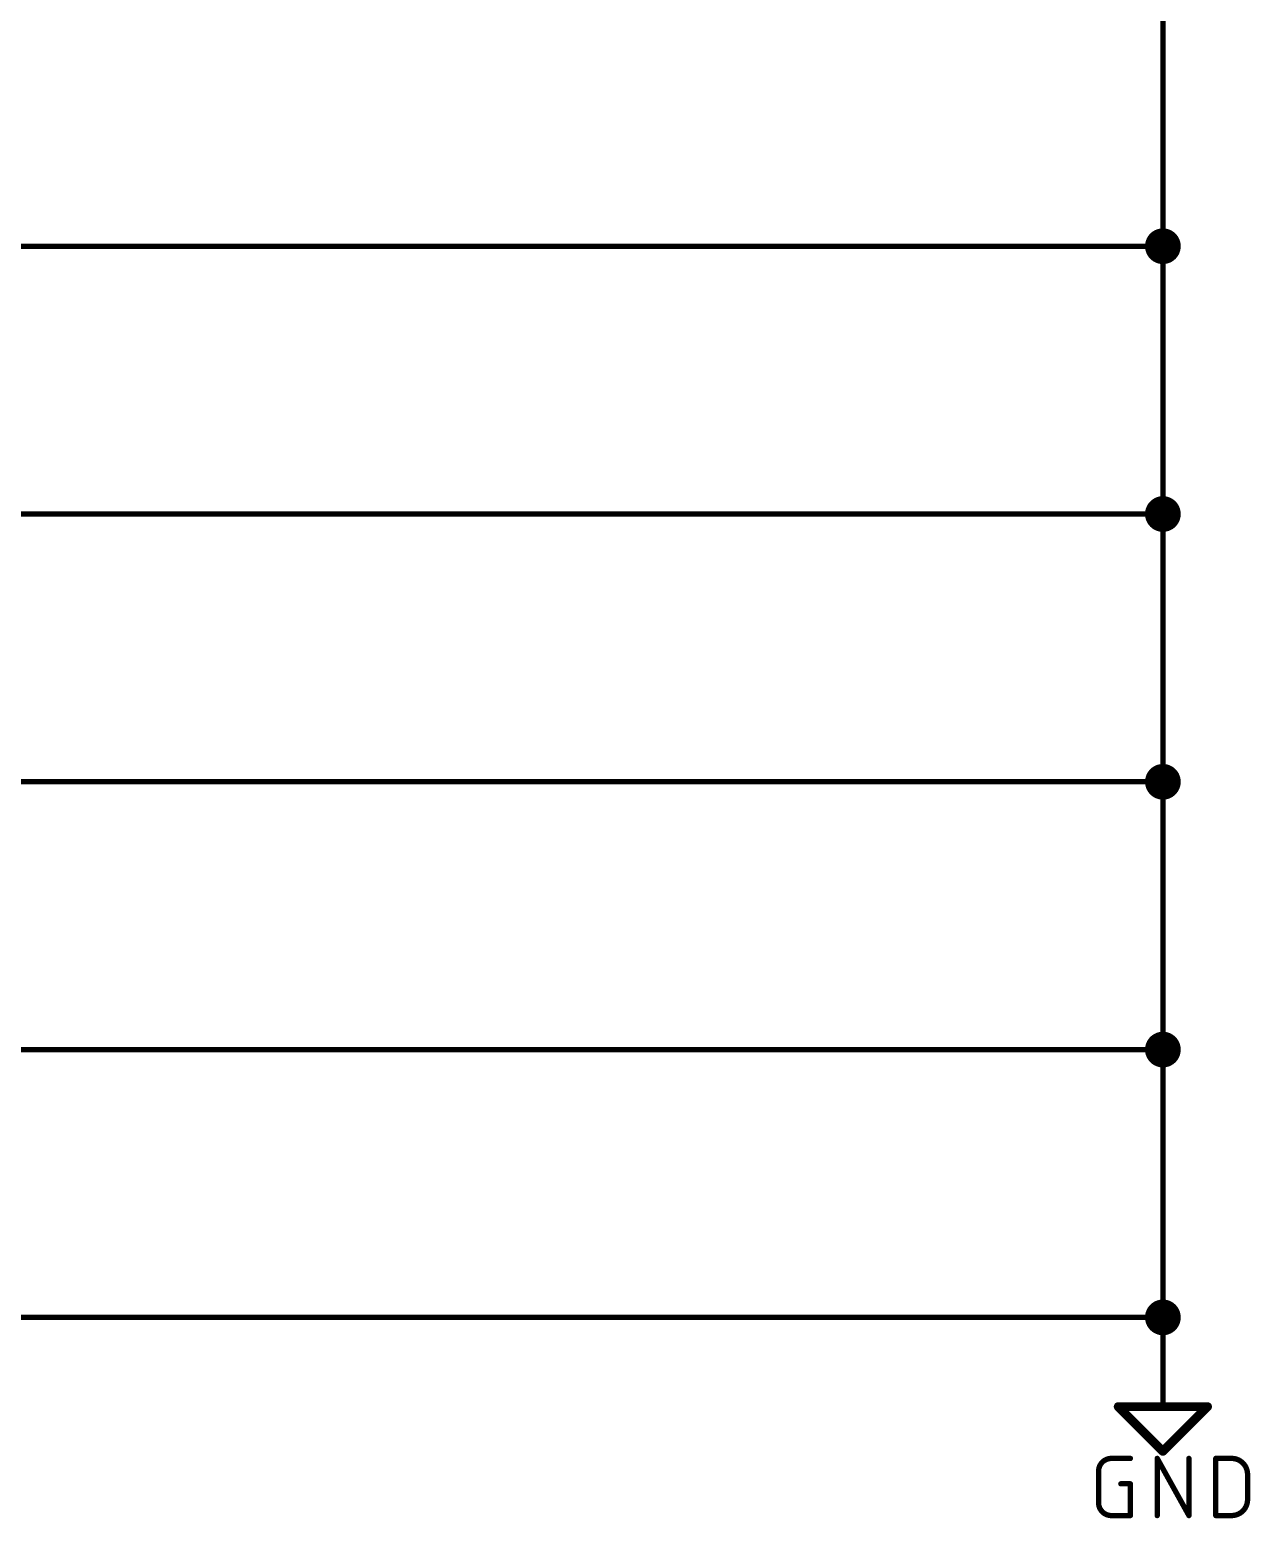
# Model space of a CAD drawing. Extents: x -51 to 244, y 79 to 198.
# Drawn here: x 209.06 to 243.79, y 83.19 to 125.54 of the extents above; entities that cross this region are included whole.
import ezdxf

# ---------------------------------------------------------------- set-up
doc = ezdxf.new("R2010")
doc.units = 0
for name, color, linetype in [('91', 122, 'CONTINUOUS'), ('94', 12, 'CONTINUOUS'), ('96', 251, 'CONTINUOUS')]:
    doc.layers.add(name, color=color, linetype=linetype)

msp = doc.modelspace()

# ---------------------------------------------------------------- linework, layer by layer
at = {"layer": '91', "const_width": 0.1524}
for points in [[(241.3, 127), (241.3, 119.38)], [(208.28, 119.38), (241.3, 119.38)], [(241.3, 119.38), (241.3, 111.76)], [(208.28, 111.76), (241.3, 111.76)], [(241.3, 111.76), (241.3, 104.14)], [(208.28, 104.14), (241.3, 104.14)], [(241.3, 104.14), (241.3, 96.52)], [(208.28, 96.52), (241.3, 96.52)], [(241.3, 96.52), (241.3, 88.9)], [(208.28, 88.9), (241.3, 88.9)]]:
    msp.add_lwpolyline(points, dxfattribs=at)
at = {"layer": '91'}
for points, const_width in [([(241.3, 119.126, 1), (241.3, 119.634, 1), (241.3, 119.126)], 0.508), ([(241.3381, 119.38, 1), (241.2619, 119.38)], 0.0762), ([(241.3, 119.3419, 1), (241.3, 119.4181)], 0.0762), ([(241.2619, 119.38, 1), (241.3381, 119.38)], 0.0762), ([(241.3, 111.506, 1), (241.3, 112.014, 1), (241.3, 111.506)], 0.508), ([(241.3381, 111.76, 1), (241.2619, 111.76)], 0.0762), ([(241.3, 111.7219, 1), (241.3, 111.7981)], 0.0762), ([(241.2619, 111.76, 1), (241.3381, 111.76)], 0.0762), ([(241.3, 103.886, 1), (241.3, 104.394, 1), (241.3, 103.886)], 0.508), ([(241.3381, 104.14, 1), (241.2619, 104.14)], 0.0762), ([(241.3, 104.1019, 1), (241.3, 104.1781)], 0.0762), ([(241.2619, 104.14, 1), (241.3381, 104.14)], 0.0762), ([(241.3, 96.266, 1), (241.3, 96.774, 1), (241.3, 96.266)], 0.508), ([(241.3381, 96.52, 1), (241.2619, 96.52)], 0.0762), ([(241.3, 96.4819, 1), (241.3, 96.5581)], 0.0762), ([(241.2619, 96.52, 1), (241.3381, 96.52)], 0.0762), ([(241.3, 88.646, 1), (241.3, 89.154, 1), (241.3, 88.646)], 0.508), ([(241.3, 88.8619, 1), (241.3, 88.9381)], 0.0762), ([(241.2619, 88.9, 1), (241.3381, 88.9)], 0.0762)]:
    msp.add_lwpolyline(points, format="xyb", dxfattribs=dict(at, const_width=const_width))
at = {"layer": '94'}
for points, const_width in [([(241.3, 88.9), (241.3, 86.36)], 0.1524), ([(240.03, 86.36), (242.57, 86.36)], 0.254), ([(241.3, 85.09), (240.03, 86.36)], 0.254), ([(242.57, 86.36), (241.3, 85.09)], 0.254)]:
    msp.add_lwpolyline(points, dxfattribs=dict(at, const_width=const_width))
for points, const_width in [([(241.3381, 88.9, 1), (241.2619, 88.9)], 0.0762), ([(240.03, 86.4235, 1), (240.03, 86.2965)], 0.127), ([(240.0749, 86.4049, 1), (239.9851, 86.3151)], 0.127), ([(242.6149, 86.3151, 1), (242.5251, 86.4049)], 0.127), ([(242.57, 86.2965, 1), (242.57, 86.4235)], 0.127), ([(241.2619, 86.36, 1), (241.3381, 86.36)], 0.0762), ([(241.2551, 85.1349, 1), (241.3449, 85.0451)], 0.127), ([(241.2551, 85.0451, 1), (241.3449, 85.1349)], 0.127)]:
    msp.add_lwpolyline(points, format="xyb", dxfattribs=dict(at, const_width=const_width))
at = {"layer": '96'}
for points, const_width in [([(239.8324, 84.8868, 0.4142), (239.4712, 84.5256)], 0.1524), ([(239.8324, 84.9249, 1), (239.8324, 84.8487)], 0.0762), ([(239.8324, 84.8487, 1), (239.8324, 84.9249)], 0.0762), ([(240.3743, 84.8487, 1), (240.3743, 84.9249)], 0.0762), ([(241.1766, 84.8868, 1), (241.1004, 84.8868)], 0.0762), ([(241.1718, 84.9053, 1), (241.1052, 84.8683)], 0.0762), ([(242.0797, 84.8868, 1), (242.0035, 84.8868)], 0.0762), ([(242.844, 84.8868, 1), (242.7678, 84.8868)], 0.0762), ([(242.8059, 84.9249, 1), (242.8059, 84.8487)], 0.0762), ([(243.709, 84.4352, 0.4142), (243.2574, 84.8868)], 0.1524), ([(243.2574, 84.9249, 1), (243.2574, 84.8487)], 0.0762), ([(243.2574, 84.8487, 1), (243.2574, 84.9249)], 0.0762), ([(239.5093, 84.5256, 1), (239.4331, 84.5256)], 0.0762), ([(239.4331, 84.5256, 1), (239.5093, 84.5256)], 0.0762), ([(243.7471, 84.4352, 1), (243.6709, 84.4352)], 0.0762), ([(243.6709, 84.4352, 1), (243.7471, 84.4352)], 0.0762), ([(240.1034, 84.2024, 1), (240.1034, 84.1262)], 0.0762), ([(240.4124, 84.1643, 1), (240.3362, 84.1643)], 0.0762), ([(240.3743, 84.1262, 1), (240.3743, 84.2024)], 0.0762), ([(239.4712, 83.6224, 0.4142), (239.8324, 83.2612)], 0.1524), ([(239.5093, 83.6224, 1), (239.4331, 83.6224)], 0.0762), ([(239.4331, 83.6224, 1), (239.5093, 83.6224)], 0.0762), ([(243.2574, 83.2612, 0.4142), (243.709, 83.7128)], 0.1524), ([(243.7471, 83.7128, 1), (243.6709, 83.7128)], 0.0762), ([(243.6709, 83.7128, 1), (243.7471, 83.7128)], 0.0762), ([(239.8324, 83.2993, 1), (239.8324, 83.2231)], 0.0762), ([(239.8324, 83.2231, 1), (239.8324, 83.2993)], 0.0762), ([(240.3362, 83.2612, 1), (240.4124, 83.2612)], 0.0762), ([(240.3743, 83.2231, 1), (240.3743, 83.2993)], 0.0762), ([(241.1004, 83.2612, 1), (241.1766, 83.2612)], 0.0762), ([(242.0035, 83.2612, 1), (242.0797, 83.2612)], 0.0762), ([(242.0083, 83.2427, 1), (242.0749, 83.2797)], 0.0762), ([(242.8059, 83.2993, 1), (242.8059, 83.2231)], 0.0762), ([(242.7678, 83.2612, 1), (242.844, 83.2612)], 0.0762), ([(243.2574, 83.2993, 1), (243.2574, 83.2231)], 0.0762), ([(243.2574, 83.2231, 1), (243.2574, 83.2993)], 0.0762)]:
    msp.add_lwpolyline(points, format="xyb", dxfattribs=dict(at, const_width=const_width))
at = {"layer": '96', "const_width": 0.1524}
for points in [[(239.8324, 84.8868), (240.3743, 84.8868)], [(241.1385, 83.2612), (241.1385, 84.8868)], [(241.1385, 84.8868), (242.0416, 83.2612)], [(242.0416, 83.2612), (242.0416, 84.8868)], [(242.8059, 83.2612), (242.8059, 84.8868)], [(242.8059, 84.8868), (243.2574, 84.8868)], [(239.4712, 83.6224), (239.4712, 84.5256)], [(243.709, 84.4352), (243.709, 83.7128)], [(240.1034, 84.1643), (240.3743, 84.1643)], [(240.3743, 84.1643), (240.3743, 83.2612)], [(240.3743, 83.2612), (239.8324, 83.2612)], [(243.2574, 83.2612), (242.8059, 83.2612)]]:
    msp.add_lwpolyline(points, dxfattribs=at)

doc.saveas('drawing.dxf')
